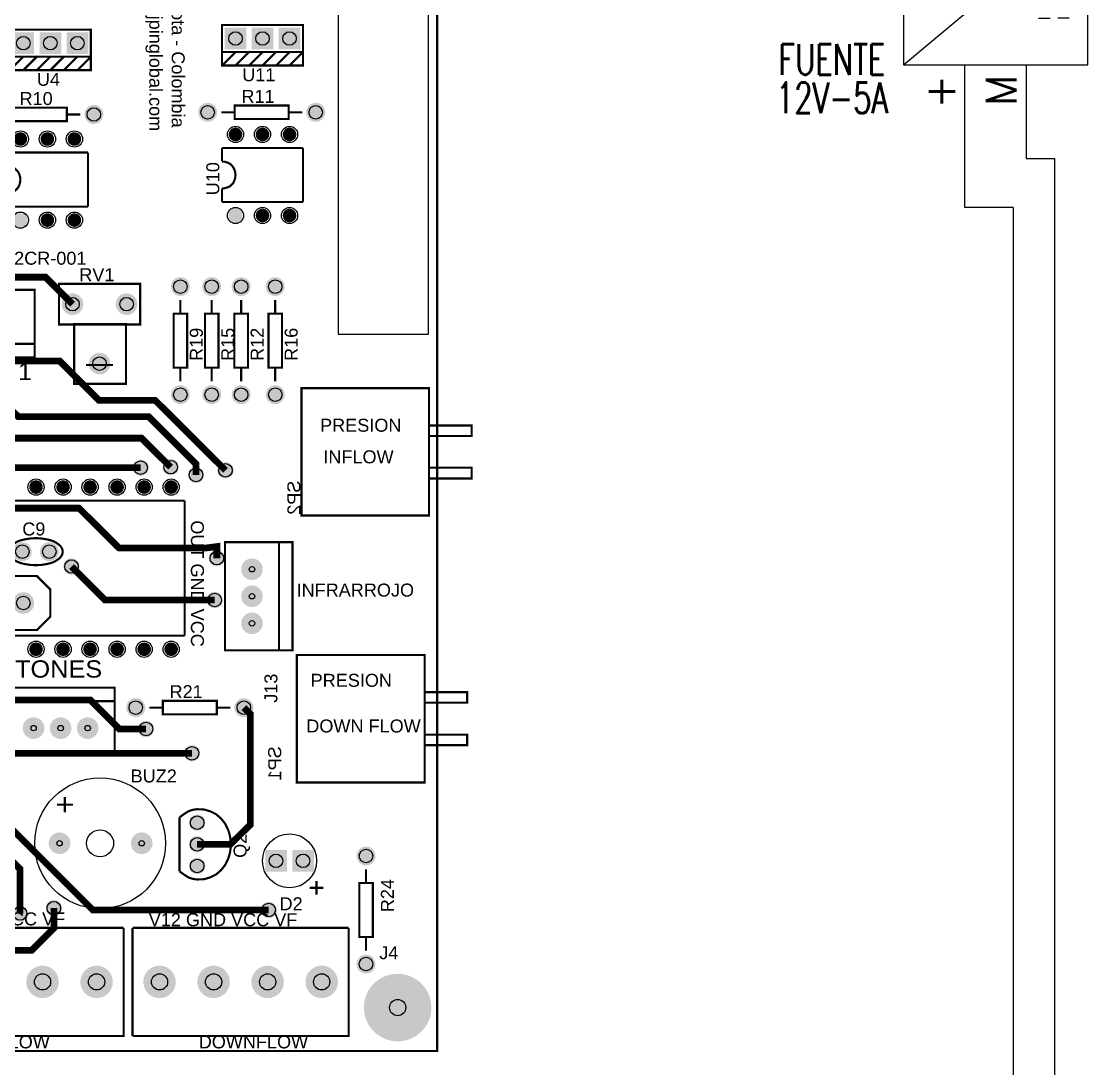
# Model space of a CAD drawing. Header units: inches. Extents: x 15 to 148, y 10 to 111.
# Drawn here: x 134.37 to 140.88, y 98.27 to 104.67 of the extents above; entities that cross this region are included whole.
import ezdxf
from ezdxf.enums import TextEntityAlignment as Align

# ---------------------------------------------------------------- set-up
doc = ezdxf.new("R2010")
doc.units = ezdxf.units.IN
doc.header["$MEASUREMENT"] = 0
doc.linetypes.add('DOT2', pattern=[0.635, 0, -0.635])
for name, color, linetype in [('12632256', 7, 'Continuous'), ('BLK_12AWG', 7, 'Continuous'), ('DESC', 1, 'Continuous'), ('SYMS', 7, 'Continuous'), ('TAGS', 250, 'Continuous'), ('TERMS', 250, 'Continuous')]:
    doc.layers.add(name, color=color, linetype=linetype)
doc.styles.add('WD', font='romans.shx')
doc.styles.add('WD_IEC', font='isocp2.shx', dxfattribs={"width": 0.9, "height": 4})

# ---------------------------------------------------------------- blocks, each defined once
blk = doc.blocks.new('VPW1_1PH')
for p, q in [((-0.125, -0.625), (0.625, 0)), ((0.4252, -0.4038), (0.5503, -0.4038)), ((0.4252, -0.4351), (0.4721, -0.4351)), ((0.5503, -0.4351), (0.5034, -0.4351))]:
    blk.add_line(p, q)
blk.add_lwpolyline([(-0.125, 0), (-0.125, -0.625), (0.625, -0.625), (0.625, 0)], close=True)
for centre, start, end in [((0.0364, -0.2089), 36.8699, 143.1301), ((0.1064, -0.1564), 216.8699, 323.1301)]:
    blk.add_arc(centre, 0.0438, start, end)
at = {"style": 'WD_IEC'}
blk.add_text('1', height=0.084, dxfattribs=at).set_placement((-0.0336, -0.1826), align=Align.MIDDLE_RIGHT)
at = {"linetype": 'Continuous', "style": 'WD', "flags": 8}
for tag, p in [('TERM02', (0.2098, 0.7277)), ('TERM03', (0.46, 0.7275)), ('TERM01', (-0.04, 0.6858)), ('TERM04', (0.085, -0.665)), ('TERM05', (0.335, -0.665))]:
    blk.add_attdef(tag, text='', height=0.125, rotation=90, dxfattribs=at).set_placement(p, align=Align.RIGHT)
at = {"style": 'WD', "width": 0.7}
for tag, p in [('INST', (-0.4155, 0.1687)), ('LOC', (-0.4155, -0.0009)), ('RATING1', (-0.4155, -0.3401)), ('XREF', (-0.4155, -0.5097)), ('DESC1', (-0.4155, -0.666)), ('DESC2', (-0.4155, -0.8222)), ('DESC3', (-0.4155, -0.9766))]:
    blk.add_attdef(tag, text='', height=0.125, dxfattribs=at).set_placement(p, align=Align.CENTER)
at = {"style": 'WD'}
for tag, p, height, flags in [('X2TERM01', (0, 0), 0.0125, 1), ('X2TERM02', (0.25, 0), 0.0125, 1), ('X2TERM03', (0.5, 0), 0.0125, 1), ('FAMILY', (0.6836, -0.525), 0.01, 9), ('X8TERM04', (0.125, -0.625), 0.0125, 1), ('X8TERM05', (0.375, -0.625), 0.0125, 1)]:
    blk.add_attdef(tag, p, '', height=height, dxfattribs=dict(at, flags=flags))
blk.add_attdef('TAG1', text='', height=0.125, dxfattribs=at).set_placement((-0.4155, -0.1705), align=Align.CENTER)
at = {"linetype": 'Continuous', "style": 'WD', "flags": 9}
for tag, p in [('MFG', (0.7089, -0.0854)), ('CAT', (0.7108, -0.0659)), ('ASSYCODE', (0.7089, -0.606))]:
    blk.add_attdef(tag, text='', height=0.01, dxfattribs=at).set_placement(p, align=Align.CENTER)
blk = doc.blocks.new('EPAD')
at = {"const_width": 0.5}
blk.add_lwpolyline([(-0.25, 0, 1), (0.25, 0, 1)], format="xyb", close=True, dxfattribs=at)
blk = doc.blocks.new('RPAD')
blk.add_trace([(-0.5, -0.5), (-0.5, 0.5), (0.5, -0.5), (0.5, 0.5)])
blk = doc.blocks.new('pcb')
for points, const_width in [([(132.2578, 99.1057), (136.0918, 99.1057), (136.0918, 103.5537), (132.2578, 103.5537), (132.2578, 99.1057)], 0.008), ([(135.2958, 102.8027), (135.5958, 102.8027), (135.5958, 102.9027), (135.2958, 102.9027), (135.2958, 102.8027)], 0.008), ([(134.5108, 102.7857), (134.8108, 102.7857), (134.8108, 102.8857), (134.5108, 102.8857), (134.5108, 102.7857)], 0.008), ([(134.8108, 102.7857), (134.8108, 102.7357), (134.5108, 102.7357), (134.5108, 102.7857)], 0.008), ([(134.5608, 102.7857), (134.5108, 102.7357)], 0.008), ([(134.6108, 102.7857), (134.5608, 102.7357)], 0.008), ([(134.6608, 102.7857), (134.6108, 102.7357)], 0.008), ([(134.7108, 102.7857), (134.6608, 102.7357)], 0.008), ([(134.7608, 102.7857), (134.7108, 102.7357)], 0.008), ([(134.8108, 102.7857), (134.7608, 102.7357)], 0.008), ([(135.5958, 102.8027), (135.5958, 102.7527), (135.2958, 102.7527), (135.2958, 102.8027)], 0.008), ([(135.3458, 102.8027), (135.2958, 102.7527)], 0.008), ([(135.3958, 102.8027), (135.3458, 102.7527)], 0.008), ([(135.4458, 102.8027), (135.3958, 102.7527)], 0.008), ([(135.4958, 102.8027), (135.4458, 102.7527)], 0.008), ([(135.5458, 102.8027), (135.4958, 102.7527)], 0.008), ([(135.5958, 102.8027), (135.5458, 102.7527)], 0.008), ([(134.5218, 102.5467), (134.7218, 102.5467), (134.7218, 102.5967), (134.5218, 102.5967), (134.5218, 102.5467)], 0.008), ([(135.3428, 102.5547), (135.5428, 102.5547), (135.5428, 102.6047), (135.3428, 102.6047), (135.3428, 102.5547)], 0.008), ([(134.7218, 102.5717), (134.7718, 102.5717)], 0.008), ([(135.2928, 102.5797), (135.3428, 102.5797)], 0.008), ([(135.5428, 102.5797), (135.5928, 102.5797)], 0.008), ([(134.4998, 102.4307), (134.7998, 102.4307)], 0.008), ([(134.7998, 102.2307), (134.7998, 102.4307)], 0.008), ([(135.2958, 102.3977), (135.2958, 102.4477)], 0.008), ([(135.2958, 102.4477), (135.5958, 102.4477)], 0.008), ([(135.5958, 102.2477), (135.5958, 102.4477)], 0.008), ([(135.3458, 102.3477), (135.3448, 102.3577), (135.3418, 102.3677), (135.3378, 102.3757), (135.3318, 102.3837), (135.3248, 102.3897), (135.3158, 102.3937), (135.3058, 102.3967), (135.2958, 102.3977)], 0.008), ([(134.5498, 102.3307), (134.5488, 102.3407), (134.5458, 102.3507), (134.5418, 102.3587), (134.5358, 102.3657), (134.5288, 102.3727), (134.5198, 102.3767), (134.5098, 102.3797), (134.4998, 102.3807)], 0.008), ([(135.3458, 102.3477), (135.3448, 102.3377), (135.3418, 102.3277), (135.3378, 102.3187), (135.3318, 102.3117), (135.3248, 102.3057), (135.3158, 102.3017), (135.3058, 102.2987), (135.2958, 102.2977)], 0.008), ([(134.5498, 102.3307), (134.5488, 102.3207), (134.5458, 102.3107), (134.5418, 102.3017), (134.5358, 102.2947), (134.5288, 102.2887), (134.5198, 102.2847), (134.5098, 102.2817), (134.4998, 102.2807)], 0.008), ([(135.2958, 102.2477), (135.2958, 102.2977)], 0.008), ([(134.4998, 102.2307), (134.7998, 102.2307)], 0.008), ([(135.2958, 102.2477), (135.5958, 102.2477)], 0.008), ([(134.7428, 101.8697), (134.6428, 101.9697), (132.7988, 101.9697), (132.7978, 101.9707)], 0.025), ([(132.5038, 101.6727), (134.6028, 101.6727), (134.6028, 101.9227), (132.5038, 101.9227), (132.5038, 101.6727)], 0.008), ([(134.6928, 101.7947), (134.9928, 101.7947), (134.9928, 101.9447), (134.6928, 101.9447), (134.6928, 101.7947)], 0.008), ([(135.1418, 101.8847), (135.1418, 101.8347)], 0.008), ([(135.2578, 101.8847), (135.2578, 101.8347)], 0.008), ([(135.3668, 101.8847), (135.3668, 101.8347)], 0.008), ([(135.4928, 101.8847), (135.4928, 101.8347)], 0.008), ([(135.1168, 101.6347), (135.1668, 101.6347), (135.1668, 101.8347), (135.1168, 101.8347), (135.1168, 101.6347)], 0.008), ([(135.2328, 101.6347), (135.2828, 101.6347), (135.2828, 101.8347), (135.2328, 101.8347), (135.2328, 101.6347)], 0.008), ([(135.3418, 101.6347), (135.3918, 101.6347), (135.3918, 101.8347), (135.3418, 101.8347), (135.3418, 101.6347)], 0.008), ([(135.4678, 101.6347), (135.5178, 101.6347), (135.5178, 101.8347), (135.4678, 101.8347), (135.4678, 101.6347)], 0.008), ([(134.7488, 101.5747), (134.9408, 101.5747), (134.9408, 101.7957), (134.7488, 101.7957), (134.7488, 101.5747)], 0.008), ([(134.6028, 101.7227), (132.5038, 101.7227)], 0.008), ([(133.9038, 101.6357), (133.9038, 101.6937), (133.9458, 101.7357), (134.2308, 101.7357), (134.3058, 101.6597), (134.6948, 101.6597), (134.8408, 101.5137), (135.0488, 101.5137), (135.3088, 101.2547)], 0.025), ([(134.8928, 101.6447), (134.7928, 101.6447)], 0.008), ([(135.1418, 101.6347), (135.1418, 101.5847)], 0.008), ([(135.2578, 101.6347), (135.2578, 101.5847)], 0.008), ([(135.3668, 101.6347), (135.3668, 101.5847)], 0.008), ([(135.4928, 101.6347), (135.4928, 101.5847)], 0.008), ([(135.5898, 101.0877), (136.0618, 101.0877), (136.0618, 101.5587), (135.5898, 101.5587), (135.5898, 101.0877)], 0.008), ([(135.1998, 101.2377), (135.1998, 101.2777), (135.0238, 101.4537), (134.5418, 101.4537), (134.5138, 101.4807)], 0.025), ([(136.0618, 101.3817), (136.2198, 101.3817), (136.2198, 101.4207), (136.0618, 101.4207), (136.0618, 101.3817)], 0.008), ([(135.1058, 101.2667), (134.9978, 101.3737), (134.5008, 101.3737)], 0.025), ([(134.9948, 101.2647), (134.5268, 101.2647), (134.5088, 101.2827)], 0.025), ([(136.0618, 101.2247), (136.2198, 101.2247), (136.2198, 101.2647), (136.0618, 101.2647), (136.0618, 101.2247)], 0.008), ([(133.1588, 101.1427), (135.1578, 101.1427)], 0.008), ([(133.8508, 100.9717), (134.0618, 100.9717), (134.2058, 101.1147), (134.7668, 101.1147), (134.9148, 100.9677), (135.2388, 100.9677), (135.2768, 100.9727), (135.2768, 100.9297)], 0.025), ([(135.1578, 101.1427), (135.1578, 100.6427)], 0.008), ([(134.5068, 100.9537), (134.5088, 100.9637), (134.5148, 100.9737), (134.5238, 100.9817), (134.5358, 100.9897), (134.5508, 100.9957), (134.5678, 100.9997), (134.5868, 101.0027), (134.6068, 101.0037)], 0.008), ([(134.7068, 100.9537), (134.7048, 100.9637), (134.6988, 100.9737), (134.6898, 100.9817), (134.6778, 100.9897), (134.6628, 100.9957), (134.6458, 100.9997), (134.6268, 101.0027), (134.6068, 101.0037)], 0.008), ([(135.3068, 100.5887), (135.5568, 100.5887), (135.5568, 100.9887), (135.3068, 100.9887), (135.3068, 100.5887)], 0.008), ([(135.5068, 100.9887), (135.5068, 100.5887)], 0.008), ([(134.5068, 100.9537), (134.5088, 100.9437), (134.5148, 100.9337), (134.5238, 100.9257), (134.5358, 100.9177), (134.5508, 100.9117), (134.5678, 100.9077), (134.5868, 100.9047), (134.6068, 100.9037)], 0.008), ([(134.7068, 100.9537), (134.7048, 100.9437), (134.6988, 100.9337), (134.6898, 100.9257), (134.6778, 100.9177), (134.6628, 100.9117), (134.6458, 100.9077), (134.6268, 100.9047), (134.6068, 100.9037)], 0.008), ([(135.2688, 100.7747), (134.8628, 100.7747), (134.7388, 100.8987)], 0.025), ([(134.3108, 100.8637), (134.6108, 100.8637), (134.6608, 100.8137), (134.6608, 100.7137), (134.6108, 100.6637), (134.3108, 100.6637), (134.2608, 100.7137), (134.2608, 100.8137), (134.3108, 100.8637)], 0.008), ([(133.1588, 100.6427), (135.1578, 100.6427)], 0.008), ([(135.5728, 100.0997), (136.0458, 100.0997), (136.0458, 100.5717), (135.5728, 100.5717), (135.5728, 100.0997)], 0.008), ([(134.5488, 99.6147), (134.5488, 99.7787), (134.4938, 99.8337), (134.0878, 99.8337), (133.8368, 100.0847), (133.4668, 100.0847), (133.4108, 100.1397), (133.4108, 100.3497), (133.3158, 100.4457)], 0.025), ([(135.0148, 100.2977), (134.9158, 100.2977), (134.8088, 100.4047), (133.9908, 100.4047), (133.9358, 100.4597), (133.9278, 100.4597)], 0.025), ([(133.9998, 100.2007), (134.8988, 100.2007), (134.8988, 100.4507), (133.9998, 100.4507), (133.9998, 100.2007)], 0.008), ([(136.0458, 100.3947), (136.2028, 100.3947), (136.2028, 100.4337), (136.0458, 100.4337), (136.0458, 100.3947)], 0.008), ([(133.8958, 100.3717), (134.0588, 100.2077), (135.1848, 100.2077)], 0.025), ([(133.9998, 100.4007), (134.8988, 100.4007)], 0.008), ([(135.0268, 100.3767), (135.0768, 100.3767)], 0.008), ([(135.0768, 100.3517), (135.2768, 100.3517), (135.2768, 100.4017), (135.0768, 100.4017), (135.0768, 100.3517)], 0.008), ([(135.2038, 99.8707), (135.3268, 99.8707), (135.4008, 99.9437), (135.4008, 100.3527), (135.3768, 100.3767)], 0.025), ([(135.2768, 100.3767), (135.3268, 100.3767)], 0.008), ([(136.0458, 100.2377), (136.2028, 100.2377), (136.2028, 100.2767), (136.0458, 100.2767), (136.0458, 100.2377)], 0.008), ([(135.4688, 99.6277), (134.8178, 99.6277), (134.5248, 99.9207), (134.1308, 99.9207), (133.9758, 100.0747), (133.9758, 100.1797), (133.9268, 100.2297)], 0.025), ([(135.2038, 100.0007), (135.1888, 99.9987), (135.1728, 99.9937), (135.1568, 99.9837), (135.1388, 99.9707)], 0.008), ([(135.2038, 100.0007), (135.2298, 99.9997), (135.2528, 99.9927), (135.2748, 99.9817), (135.2928, 99.9657), (135.3078, 99.9467), (135.3188, 99.9237), (135.3228, 99.9117), (135.3258, 99.8987), (135.3278, 99.8847), (135.3288, 99.8707)], 0.008), ([(135.1388, 99.9707), (135.1388, 99.7707)], 0.008), ([(135.2038, 99.7407), (135.2298, 99.7417), (135.2528, 99.7487), (135.2748, 99.7597), (135.2928, 99.7757), (135.3078, 99.7947), (135.3188, 99.8177), (135.3228, 99.8297), (135.3258, 99.8427), (135.3278, 99.8567), (135.3288, 99.8707)], 0.008), ([(135.2038, 99.7407), (135.1888, 99.7427), (135.1728, 99.7477), (135.1568, 99.7577), (135.1388, 99.7707)], 0.008), ([(135.8288, 99.7277), (135.8288, 99.7777)], 0.008), ([(135.6708, 99.7097), (135.6208, 99.7097)], 0.008), ([(135.6458, 99.6847), (135.6458, 99.7347)], 0.008), ([(135.8038, 99.5277), (135.8538, 99.5277), (135.8538, 99.7277), (135.8038, 99.7277), (135.8038, 99.5277)], 0.008), ([(134.6738, 99.6347), (134.6738, 99.5607), (134.5918, 99.4787), (134.3528, 99.4787), (134.2228, 99.6177)], 0.025), ([(134.9318, 99.5617), (134.9318, 99.1617), (134.1328, 99.1617)], 0.008), ([(134.1328, 99.5617), (134.9318, 99.5617)], 0.008), ([(134.9648, 99.5617), (134.9648, 99.1617)], 0.008), ([(135.7648, 99.5617), (135.7648, 99.1617), (134.9648, 99.1617)], 0.008), ([(134.9648, 99.5617), (135.7648, 99.5617)], 0.008), ([(135.8288, 99.4777), (135.8288, 99.5277)], 0.008)]:
    blk.add_lwpolyline(points, dxfattribs=dict(const_width=const_width))
blk.add_lwpolyline([(135.7258, 103.2377), (135.7258, 101.7587), (136.0598, 101.7587), (136.0598, 103.2377), (135.7258, 103.2377)])
for centre, radius in [((135.3458, 102.8527), 0.025), ((135.4458, 102.8527), 0.025), ((135.5458, 102.8527), 0.025), ((134.5608, 102.8357), 0.025), ((134.6608, 102.8357), 0.025), ((134.7608, 102.8357), 0.025), ((134.8218, 102.5717), 0.025), ((135.2428, 102.5797), 0.025), ((135.6428, 102.5797), 0.025), ((134.5498, 102.4807), 0.03), ((134.6498, 102.4807), 0.03), ((134.7498, 102.4807), 0.03), ((135.3458, 102.4977), 0.03), ((135.4458, 102.4977), 0.03), ((135.5458, 102.4977), 0.03), ((134.5498, 102.1807), 0.03), ((134.6498, 102.1807), 0.03), ((134.7498, 102.1807), 0.03), ((135.3458, 102.1977), 0.03), ((135.4458, 102.1977), 0.03), ((135.5458, 102.1977), 0.03), ((135.1418, 101.9347), 0.025), ((135.2578, 101.9347), 0.025), ((135.3668, 101.9347), 0.025), ((135.4928, 101.9347), 0.025), ((134.7428, 101.8697), 0.025), ((134.9428, 101.8697), 0.025), ((134.8428, 101.6497), 0.025), ((135.1418, 101.5347), 0.025), ((135.2578, 101.5347), 0.025), ((135.3668, 101.5347), 0.025), ((135.4928, 101.5347), 0.025), ((134.9948, 101.2647), 0.025), ((135.1058, 101.2667), 0.025), ((135.1998, 101.2377), 0.025), ((135.3088, 101.2547), 0.025), ((134.6078, 101.1927), 0.03), ((134.7078, 101.1927), 0.03), ((134.8078, 101.1927), 0.03), ((134.9078, 101.1927), 0.03), ((135.0078, 101.1927), 0.03), ((135.1078, 101.1927), 0.03), ((134.5568, 100.9537), 0.025), ((134.6568, 100.9537), 0.025), ((135.2768, 100.9297), 0.025), ((134.7388, 100.8987), 0.025), ((135.4068, 100.8887), 0.01), ((134.5608, 100.7637), 0.025), ((135.2688, 100.7747), 0.025), ((135.4068, 100.7887), 0.01), ((135.4068, 100.6887), 0.01), ((134.6078, 100.5927), 0.03), ((134.7078, 100.5927), 0.03), ((134.8078, 100.5927), 0.03), ((134.9078, 100.5927), 0.03), ((135.0078, 100.5927), 0.03), ((135.1078, 100.5927), 0.03), ((134.9768, 100.3767), 0.025), ((135.3768, 100.3767), 0.025), ((134.5988, 100.3007), 0.01), ((134.6988, 100.3007), 0.01), ((134.7988, 100.3007), 0.01), ((135.0148, 100.2977), 0.025), ((135.1848, 100.2077), 0.025), ((135.2038, 99.9507), 0.025), ((134.6948, 99.8747), 0.01), ((134.9988, 99.8747), 0.01), ((135.2038, 99.8707), 0.025), ((135.4958, 99.8097), 0.025), ((135.5958, 99.8097), 0.025), ((135.8288, 99.8277), 0.025), ((135.2038, 99.7907), 0.025), ((134.5488, 99.6147), 0.025), ((134.6738, 99.6347), 0.025), ((135.4688, 99.6277), 0.025), ((135.8288, 99.4277), 0.025), ((134.6318, 99.3617), 0.03), ((134.8318, 99.3617), 0.03), ((135.0648, 99.3617), 0.03), ((135.2648, 99.3617), 0.03), ((135.4648, 99.3617), 0.03), ((135.6648, 99.3617), 0.03), ((135.9458, 99.2667), 0.03)]:
    blk.add_circle(centre, radius)
at = {"layer": '12632256'}
for centre, radius in [((134.8448, 99.8747), 0.242), ((134.8448, 99.8747), 0.05), ((135.5458, 99.8097), 0.1), ((135.5458, 99.8097), 0)]:
    blk.add_circle(centre, radius, dxfattribs=at)
at = {"xscale": 0.08, "yscale": 0.08, "rotation": 180}
for p in [(134.5608, 102.8357), (134.6608, 102.8357), (134.7608, 102.8357), (135.3458, 102.8527), (135.4458, 102.8527), (135.5458, 102.8527), (135.4958, 99.8097), (135.5958, 99.8097)]:
    blk.add_blockref('RPAD', p, dxfattribs=at)
for name, p, xscale, yscale in [('EPAD', (134.8218, 102.5717), 0.07, 0.07), ('EPAD', (135.2428, 102.5797), 0.07, 0.07), ('EPAD', (135.6428, 102.5797), 0.07, 0.07), ('EPAD', (135.3458, 102.4977), 0.05, 0.05), ('EPAD', (135.4458, 102.4977), 0.05, 0.05), ('EPAD', (135.5458, 102.4977), 0.05, 0.05), ('EPAD', (134.5498, 102.4807), 0.05, 0.05), ('EPAD', (134.6498, 102.4807), 0.05, 0.05), ('EPAD', (134.7498, 102.4807), 0.05, 0.05), ('RPAD', (134.5498, 102.1807), 0.05, 0.05), ('EPAD', (134.6498, 102.1807), 0.05, 0.05), ('EPAD', (134.7498, 102.1807), 0.05, 0.05), ('RPAD', (135.3458, 102.1977), 0.05, 0.05), ('EPAD', (135.4458, 102.1977), 0.05, 0.05), ('EPAD', (135.5458, 102.1977), 0.05, 0.05), ('EPAD', (135.1418, 101.9347), 0.07, 0.07), ('EPAD', (135.2578, 101.9347), 0.07, 0.07), ('EPAD', (135.3668, 101.9347), 0.07, 0.07), ('EPAD', (135.4928, 101.9347), 0.07, 0.07), ('EPAD', (134.7428, 101.8697), 0.08, 0.08), ('EPAD', (134.9428, 101.8697), 0.08, 0.08), ('EPAD', (134.8428, 101.6497), 0.08, 0.08), ('EPAD', (135.1418, 101.5347), 0.07, 0.07), ('EPAD', (135.2578, 101.5347), 0.07, 0.07), ('EPAD', (135.3668, 101.5347), 0.07, 0.07), ('EPAD', (135.4928, 101.5347), 0.07, 0.07), ('EPAD', (134.9948, 101.2647), 0.06, 0.06), ('EPAD', (135.1058, 101.2667), 0.06, 0.06), ('EPAD', (135.3088, 101.2547), 0.06, 0.06), ('EPAD', (135.1998, 101.2377), 0.06, 0.06), ('EPAD', (134.6078, 101.1927), 0.05, 0.05), ('EPAD', (134.7078, 101.1927), 0.05, 0.05), ('EPAD', (134.8078, 101.1927), 0.05, 0.05), ('EPAD', (134.9078, 101.1927), 0.05, 0.05), ('EPAD', (135.0078, 101.1927), 0.05, 0.05), ('EPAD', (135.1078, 101.1927), 0.05, 0.05), ('EPAD', (134.5568, 100.9537), 0.07, 0.07), ('EPAD', (134.6568, 100.9537), 0.07, 0.07), ('EPAD', (134.7388, 100.8987), 0.06, 0.06), ('EPAD', (135.2768, 100.9297), 0.06, 0.06), ('EPAD', (135.4068, 100.8887), 0.08, 0.08), ('EPAD', (135.4068, 100.7887), 0.08, 0.08), ('EPAD', (134.5608, 100.7637), 0.08, 0.08), ('EPAD', (135.2688, 100.7747), 0.06, 0.06), ('EPAD', (135.4068, 100.6887), 0.08, 0.08), ('EPAD', (134.6078, 100.5927), 0.05, 0.05), ('EPAD', (134.7078, 100.5927), 0.05, 0.05), ('EPAD', (134.8078, 100.5927), 0.05, 0.05), ('EPAD', (134.9078, 100.5927), 0.05, 0.05), ('EPAD', (135.0078, 100.5927), 0.05, 0.05), ('EPAD', (135.1078, 100.5927), 0.05, 0.05), ('EPAD', (134.9768, 100.3767), 0.07, 0.07), ('EPAD', (135.3768, 100.3767), 0.07, 0.07), ('EPAD', (134.5988, 100.3007), 0.08, 0.08), ('EPAD', (134.6988, 100.3007), 0.08, 0.08), ('EPAD', (134.7988, 100.3007), 0.08, 0.08), ('EPAD', (135.0148, 100.2977), 0.06, 0.06), ('EPAD', (135.1848, 100.2077), 0.06, 0.06), ('EPAD', (135.2038, 99.9507), 0.06, 0.06), ('EPAD', (134.6948, 99.8747), 0.08, 0.08), ('EPAD', (134.9988, 99.8747), 0.08, 0.08), ('EPAD', (135.2038, 99.8707), 0.06, 0.06), ('EPAD', (135.8288, 99.8277), 0.07, 0.07), ('EPAD', (135.2038, 99.7907), 0.06, 0.06), ('EPAD', (134.5488, 99.6147), 0.06, 0.06), ('EPAD', (134.6738, 99.6347), 0.06, 0.06), ('EPAD', (135.4688, 99.6277), 0.06, 0.06), ('EPAD', (135.8288, 99.4277), 0.07, 0.07), ('EPAD', (134.6318, 99.3617), 0.12, 0.12), ('EPAD', (134.8318, 99.3617), 0.12, 0.12), ('EPAD', (135.0648, 99.3617), 0.12, 0.12), ('EPAD', (135.2648, 99.3617), 0.12, 0.12), ('EPAD', (135.4648, 99.3617), 0.12, 0.12), ('EPAD', (135.6648, 99.3617), 0.12, 0.12), ('EPAD', (135.9458, 99.2667), 0.25, 0.25)]:
    blk.add_blockref(name, p, dxfattribs=dict(xscale=xscale, yscale=yscale))
at = {"layer": '12632256', "width": 1.041667}
for s, rotation, p in [('www.jpinglobal.com', 270, (135.0268, 103.1007)), ('Bogota - Colombia', 270, (135.1098, 103.0767)), ('U10', 90, (135.2858, 102.2727)), ('R19', 90, (135.2248, 101.6597)), ('R15', 90, (135.3408, 101.6597)), ('R12', 90, (135.4498, 101.6597)), ('R16', 90, (135.5758, 101.6597)), ('OUT GND VCC', 270, (135.1808, 101.0697)), ('J13', 90, (135.5008, 100.3947)), ('Q2', 90, (135.3868, 99.8207)), ('R24', 90, (135.9318, 99.6197))]:
    blk.add_text(s, height=0.048, rotation=rotation, dxfattribs=at).set_placement(p)
at = {"layer": '12632256'}
for s, height, width, p in [('U4', 0.048, 1.041667, (134.6108, 102.6777)), ('U11', 0.048, 1.041667, (135.3708, 102.6947)), ('R10', 0.048, 1.041667, (134.5468, 102.6067)), ('R11', 0.048, 1.041667, (135.3678, 102.6147)), ('DIELECCBA2CR-001', 0.048, 1.041667, (134.1478, 102.0157)), ('RV1', 0.048, 1.041667, (134.7678, 101.9547)), ('1', 0.064, 1.09375, (134.5408, 101.5887)), ('PRESION', 0.048, 1.041667, (135.6588, 101.3977)), ('INFLOW', 0.048, 1.041667, (135.6708, 101.2807)), ('C9', 0.048, 1.041667, (134.5568, 101.0137)), ('INFRARROJO', 0.048, 1.041667, (135.5718, 100.7877)), ('BOTONES', 0.064, 1.09375, (134.3948, 100.4877)), ('PRESION', 0.048, 1.041667, (135.6238, 100.4537)), ('R21', 0.048, 1.041667, (135.1018, 100.4117)), ('DOWN FLOW', 0.048, 1.041667, (135.6078, 100.2847)), ('BUZ2', 0.048, 1.041667, (134.9578, 100.0997)), ('+', 0.08, 1.125, (134.6798, 99.9787)), ('D2', 0.048, 1.041667, (135.5088, 99.6267)), ('V12 GND VCC VF', 0.048, 1.041667, (134.1658, 99.5707)), ('V12 GND VCC VF', 0.048, 1.041667, (135.0248, 99.5677)), ('J4', 0.048, 1.041667, (135.8778, 99.4457)), ('INFLOW', 0.048, 1.041667, (134.3988, 99.1157)), ('DOWNFLOW', 0.048, 1.041667, (135.2098, 99.1157))]:
    blk.add_text(s, height=height, dxfattribs=dict(at, width=width)).set_placement(p)
at = {"layer": '12632256', "text_generation_flag": 2, "width": 1.041667}
for s, p in [('SP2', (135.5858, 101.2167)), ('SP1', (135.5148, 100.2337))]:
    blk.add_text(s, height=0.048, rotation=90, dxfattribs=at).set_placement(p)

msp = doc.modelspace()

# ---------------------------------------------------------------- linework, layer by layer
at = {"layer": 'BLK_12AWG'}
for p, q in [((140.1274, 103.5305), (140.1274, 104.4015)), ((140.5024, 104.4015), (140.5024, 103.8283)), ((140.5024, 103.8283), (140.6749, 103.8283)), ((140.6749, 103.8283), (140.6749, 96.8252)), ((140.4218, 103.5305), (140.1274, 103.5305)), ((140.4218, 103.5305), (140.4218, 97.0528))]:
    msp.add_line(p, q, dxfattribs=at)

# ---------------------------------------------------------------- block references
at = {"layer": 'BLK_12AWG', "xscale": 1.65, "yscale": 1.65, "zscale": 1.65}
msp.add_blockref('pcb', (-87.6459, -65.1457), dxfattribs=at)
at = {"layer": 'SYMS', "linetype": 'DOT2', "lineweight": 50}
ref = msp.add_blockref('VPW1_1PH', (139.9399, 105.339), dxfattribs=dict(at, xscale=1.5, yscale=1.5, zscale=1.5))
ref.add_attrib('DESC1', 'FUENTE', dxfattribs={"layer": 'DESC', "height": 0.1875, "style": 'WD', "width": 0.7}).set_placement((139.3166, 104.34), align=Align.CENTER)
ref.add_attrib('DESC2', '12V-5A', dxfattribs={"layer": 'DESC', "height": 0.1875, "style": 'WD', "width": 0.7}).set_placement((139.3166, 104.1056), align=Align.CENTER)
ref.add_attrib('TAG1', 'G1', dxfattribs={"layer": 'TAGS', "height": 0.1875, "style": 'WD'}).set_placement((139.3166, 105.0832), align=Align.CENTER)
ref.add_attrib('TERM03', 'N', dxfattribs={"layer": 'TERMS', "linetype": 'Continuous', "height": 0.1875, "rotation": 90, "style": 'WD', "flags": 8}).set_placement((140.6299, 106.4302), align=Align.RIGHT)
ref.add_attrib('TERM02', 'PE', dxfattribs={"layer": 'TERMS', "linetype": 'Continuous', "height": 0.1875, "rotation": 90, "style": 'WD', "flags": 8}).set_placement((140.2546, 106.4305), align=Align.RIGHT)
ref.add_attrib('TERM01', 'L', dxfattribs={"layer": 'TERMS', "linetype": 'Continuous', "height": 0.1875, "rotation": 90, "style": 'WD', "flags": 8}).set_placement((139.8799, 106.3677), align=Align.RIGHT)
ref.add_attrib('TERM05', 'M', dxfattribs={"layer": 'TERMS', "linetype": 'Continuous', "height": 0.1875, "rotation": 90, "style": 'WD', "flags": 8}).set_placement((140.4424, 104.3415), align=Align.RIGHT)
ref.add_attrib('TERM04', '+', dxfattribs={"layer": 'TERMS', "linetype": 'Continuous', "height": 0.1875, "rotation": 90, "style": 'WD', "flags": 8}).set_placement((140.0674, 104.3415), align=Align.RIGHT)

doc.saveas('drawing.dxf')
